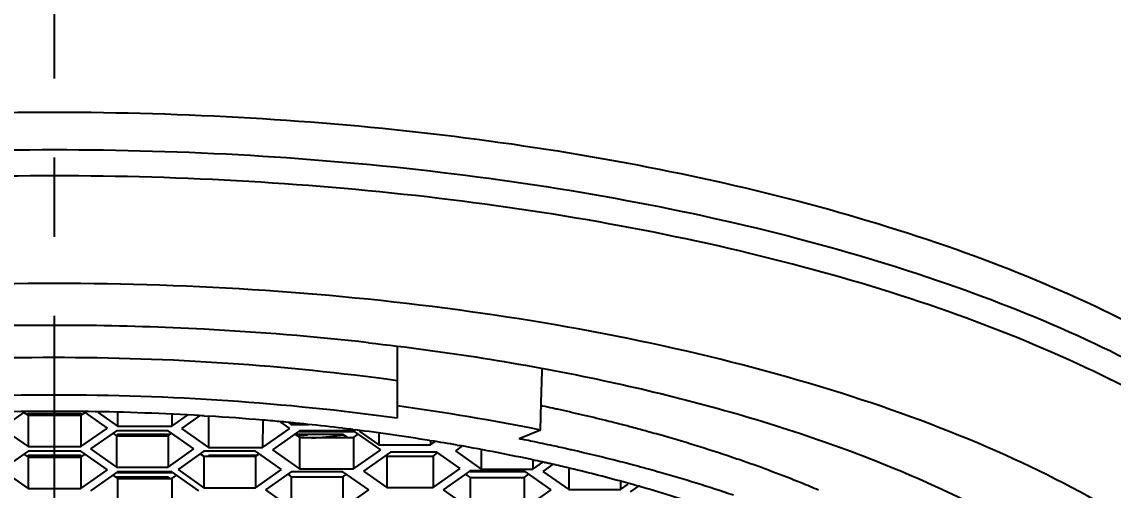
# Model space of a CAD drawing. Header units: millimetres. Extents: x 1297 to 1609, y 176 to 453.
# Drawn here: x 1542.44 to 1551.97, y 344.68 to 348.77 of the extents above; entities that cross this region are included whole.
import ezdxf

# ---------------------------------------------------------------- set-up
doc = ezdxf.new("R2010")
doc.units = ezdxf.units.MM
doc.header["$LTSCALE"] = 30.734
doc.header["$PDMODE"] = 3
doc.header["$PDSIZE"] = 8
doc.linetypes.add('CENTER', pattern=[0.6, 0.375, -0.075, 0.075, -0.075])
doc.layers.get('0').update_dxf_attribs({"linetype": 'CONTINUOUS'})
doc.layers.get('Defpoints').update_dxf_attribs({"linetype": 'CONTINUOUS'})
doc.layers.add('02___PRT_ALL_AXES', color=7, linetype='CONTINUOUS')
doc.layers.add('标注', color=1, linetype='CONTINUOUS')
doc.styles.get("Standard").update_dxf_attribs({"font": ''})
doc.styles.get('Standard').set_extended_font_data('stsong')
doc.dimstyles.new('ISO-25', dxfattribs={"dimscale": 0.9, "dimtxt": 2.5, "dimasz": 2.5, "dimexe": 1.25, "dimexo": 0.625, "dimgap": 3, "dimtad": 1, "dimdsep": 46, "dimtxsty": 'Standard', "dimcen": 2.5, "dimclrd": 1, "dimclre": 1, "dimclrt": 3, "dimadec": 0, "dimazin": 0, "dimtfac": 1, "dimtmove": 0, "dimatfit": 3, "dimfxl": 0, "dimarcsym": 0})

# ---------------------------------------------------------------- blocks, each defined once
blk = doc.blocks.new('A$C6B710093')
at = {"layer": '标注', "linetype": 'CENTER', "ltscale": 0.3}
blk.add_line((27.4995, 74.2344), (27.4995, 224.9103), dxfattribs=at)
blk = doc.blocks.new('*D6')
at = {"layer": 'Defpoints', "color": 0, "transparency": 16777216}
for p in [(1542.7221, 413.3618), (1569.0221, 290.318), (1608.0766, 290.318)]:
    blk.add_point(p, dxfattribs=at)
at = {"layer": '标注', "color": 1, "lineweight": -2, "transparency": 16777216}
for p, q in [((1543.2846, 413.3618), (1609.2016, 413.3618)), ((1608.0766, 406.1618), (1608.0766, 297.518)), ((1569.5846, 290.318), (1609.2016, 290.318))]:
    blk.add_line(p, q, dxfattribs=at)
at = {"layer": '标注', "color": 1, "transparency": 16777216}
for points in [[(1606.8766, 406.1618), (1609.2766, 406.1618), (1608.0766, 413.3618)], [(1606.8766, 297.518), (1609.2766, 297.518), (1608.0766, 290.318)]]:
    blk.add_solid(points, dxfattribs=at)
at = {"layer": '标注', "color": 3, "lineweight": 9, "transparency": 16777216, "insert": (1601.6893, 351.8399), "char_height": 7.2, "attachment_point": 5, "rotation": 90}
blk.add_mtext('123', dxfattribs=at)

msp = doc.modelspace()

# ---------------------------------------------------------------- linework, layer by layer
at = {"color": 7, "linetype": 'Continuous'}
for p, q in [((1545.7156, 345.9313), (1545.7156, 345.304)), ((1546.9751, 345.4427), (1546.9826, 345.7166)), ((1546.9826, 345.7166), (1546.9833, 345.7403)), ((1546.9684, 345.2007), (1546.9751, 345.4427)), ((1546.9869, 345.4102), (1546.9796, 345.4117)), ((1547.0926, 345.3875), (1547.0753, 345.3912)), ((1542.4573, 345.3574), (1542.2601, 345.2186)), ((1542.4548, 345.3556), (1542.4911, 345.3301)), ((1542.4911, 345.343), (1542.485, 345.3387)), ((1542.953, 345.343), (1542.4911, 345.343)), ((1542.4911, 345.3301), (1542.953, 345.3301)), ((1542.4911, 345.3301), (1542.4911, 345.0562)), ((1542.953, 345.3301), (1542.9892, 345.3556)), ((1542.959, 345.3387), (1542.953, 345.343)), ((1542.953, 345.3301), (1542.953, 345.0562)), ((1543.1839, 345.2186), (1542.9868, 345.3574)), ((1543.1039, 345.3544), (1543.2737, 345.2349)), ((1543.2738, 345.35), (1543.2737, 345.2349)), ((1543.746, 345.3379), (1543.746, 345.2349)), ((1543.746, 345.2349), (1543.884, 345.332)), ((1543.988, 345.3239), (1543.8326, 345.2145)), ((1544.0688, 345.3176), (1544.0687, 345.0484)), ((1544.5411, 345.281), (1544.5409, 345.0484)), ((1542.2601, 345.2186), (1542.4911, 345.0562)), ((1542.953, 345.0562), (1543.1839, 345.2186)), ((1543.2634, 345.1942), (1543.0376, 345.0354)), ((1543.7149, 345.1942), (1543.2634, 345.1942)), ((1543.2737, 345.2349), (1543.746, 345.2349)), ((1543.9407, 345.0354), (1543.7149, 345.1942)), ((1543.8326, 345.2145), (1544.0687, 345.0484)), ((1544.5409, 345.0484), (1544.777, 345.2145)), ((1544.8636, 345.1942), (1544.6275, 345.0281)), ((1544.777, 345.2145), (1544.7001, 345.2687)), ((1544.7717, 345.2631), (1544.7911, 345.2494)), ((1544.7912, 345.2616), (1544.7911, 345.2494)), ((1544.7911, 345.2494), (1544.9427, 345.2494)), ((1544.8614, 345.191), (1544.8636, 345.1894)), ((1545.3359, 345.1942), (1544.8636, 345.1942)), ((1544.8637, 345.1942), (1544.8636, 345.1894)), ((1544.8636, 345.1894), (1545.3359, 345.1894)), ((1545.572, 345.0281), (1545.3359, 345.1942)), ((1545.3359, 345.1942), (1545.3359, 345.1894)), ((1545.3359, 345.1894), (1545.3382, 345.191)), ((1545.3831, 345.1912), (1545.555, 345.0703)), ((1546.9684, 345.2007), (1546.7818, 345.1248)), ((1547.8415, 345.2052), (1547.8158, 345.2121)), ((1547.9226, 345.183), (1547.9, 345.1892)), ((1543.2324, 345.1724), (1543.2635, 345.1506)), ((1543.2737, 345.1634), (1543.2609, 345.1543)), ((1543.2635, 345.1506), (1543.2634, 344.8765)), ((1543.2635, 345.1506), (1543.715, 345.1506)), ((1543.7332, 345.1634), (1543.2737, 345.1634)), ((1543.715, 345.1506), (1543.7149, 344.8765)), ((1543.715, 345.1506), (1543.746, 345.1723)), ((1544.8223, 345.1652), (1544.8638, 345.136)), ((1545.2427, 345.1634), (1544.8249, 345.1634)), ((1544.8629, 345.1529), (1544.8411, 345.1508)), ((1544.8696, 345.1536), (1544.8629, 345.1529)), ((1544.8638, 345.136), (1544.8636, 344.862)), ((1544.8638, 345.136), (1545.336, 345.136)), ((1545.2191, 345.1556), (1545.243, 345.1583)), ((1545.2816, 345.136), (1545.2427, 345.1634)), ((1545.243, 345.1583), (1545.2477, 345.1589)), ((1545.266, 345.136), (1545.2738, 345.1415)), ((1545.336, 345.136), (1545.3359, 344.862)), ((1545.336, 345.136), (1545.3753, 345.1636)), ((1545.5551, 345.1685), (1545.555, 345.0703)), ((1546.0066, 345.1083), (1546.0066, 345.0703)), ((1546.0066, 345.0703), (1546.0491, 345.1002)), ((1542.4911, 345.0155), (1542.2601, 344.853)), ((1542.4548, 344.99), (1542.4911, 344.9645)), ((1542.4911, 345.0562), (1542.953, 345.0562)), ((1542.953, 345.0155), (1542.4911, 345.0155)), ((1543.1839, 344.853), (1542.953, 345.0155)), ((1542.953, 344.9645), (1542.9892, 344.99)), ((1543.0376, 345.0354), (1543.2634, 344.8765)), ((1543.7149, 344.8765), (1543.9407, 345.0354)), ((1544.0273, 345.0151), (1543.8015, 344.8562)), ((1543.9963, 344.9933), (1544.0274, 344.9714)), ((1544.4788, 345.0151), (1544.0273, 345.0151)), ((1544.0687, 345.0484), (1544.5409, 345.0484)), ((1544.7045, 344.8562), (1544.4788, 345.0151)), ((1544.4789, 344.9714), (1544.5099, 344.9932)), ((1544.6275, 345.0281), (1544.8636, 344.862)), ((1545.3359, 344.862), (1545.572, 345.0281)), ((1545.6586, 345.0078), (1545.4225, 344.8416)), ((1545.555, 345.0703), (1546.0066, 345.0703)), ((1546.0637, 345.0078), (1545.6586, 345.0078)), ((1546.0302, 344.9732), (1546.0689, 345.0004)), ((1546.2662, 344.8653), (1546.0637, 345.0078)), ((1546.2785, 345.0563), (1546.2254, 345.0189)), ((1546.2254, 345.0189), (1546.4512, 344.8601)), ((1546.4513, 345.0232), (1546.4512, 344.8601)), ((1547.2401, 345.0272), (1547.2302, 345.0294)), ((1542.4911, 344.9774), (1542.485, 344.9731)), ((1542.953, 344.9774), (1542.4911, 344.9774)), ((1542.4911, 344.9645), (1542.953, 344.9645)), ((1542.4911, 344.9645), (1542.4911, 344.6905)), ((1542.959, 344.9731), (1542.953, 344.9774)), ((1542.953, 344.9645), (1542.953, 344.6905)), ((1544.0274, 344.9714), (1544.0273, 344.6974)), ((1544.0274, 344.9714), (1544.4789, 344.9714)), ((1544.07, 344.9778), (1544.0609, 344.9714)), ((1544.4881, 344.9778), (1544.07, 344.9778)), ((1544.4789, 344.9714), (1544.4788, 344.6974)), ((1545.6173, 344.9787), (1545.6252, 344.9732)), ((1545.6252, 344.9732), (1545.625, 344.6991)), ((1545.6252, 344.9732), (1546.0302, 344.9732)), ((1546.0302, 344.9732), (1546.0301, 344.6991)), ((1546.9028, 344.9368), (1546.9027, 344.8601)), ((1546.9027, 344.8601), (1546.9885, 344.9204)), ((1547.0744, 344.8996), (1546.9893, 344.8398)), ((1547.6648, 344.9243), (1547.6553, 344.9267)), ((1548.7383, 344.9294), (1548.7347, 344.9307)), ((1542.2601, 344.853), (1542.4911, 344.6905)), ((1542.953, 344.6905), (1543.1839, 344.853)), ((1543.2737, 344.8359), (1543.0376, 344.6698)), ((1543.2324, 344.8068), (1543.2739, 344.7777)), ((1543.2634, 344.8765), (1543.7149, 344.8765)), ((1543.2715, 344.8327), (1543.2737, 344.8311)), ((1543.746, 344.8359), (1543.2737, 344.8359)), ((1543.2737, 344.8359), (1543.2737, 344.8311)), ((1543.2737, 344.8311), (1543.746, 344.8311)), ((1543.9821, 344.6698), (1543.746, 344.8359)), ((1543.746, 344.8359), (1543.746, 344.8311)), ((1543.746, 344.8311), (1543.7482, 344.8327)), ((1543.7461, 344.7777), (1543.7874, 344.8067)), ((1543.8015, 344.8562), (1544.0273, 344.6974)), ((1544.4788, 344.6974), (1544.7045, 344.8562)), ((1544.7911, 344.8359), (1544.5654, 344.6771)), ((1544.7602, 344.8141), (1544.7913, 344.7922)), ((1544.777, 344.8108), (1544.7662, 344.8184)), ((1544.771, 344.8065), (1544.777, 344.8108)), ((1545.2427, 344.8359), (1544.7911, 344.8359)), ((1544.8636, 344.862), (1545.3359, 344.862)), ((1545.4684, 344.6771), (1545.2427, 344.8359)), ((1545.2428, 344.7922), (1545.2738, 344.814)), ((1545.4225, 344.8416), (1545.625, 344.6991)), ((1546.0301, 344.6991), (1546.2662, 344.8653)), ((1546.3528, 344.845), (1546.1167, 344.6788)), ((1546.3115, 344.8159), (1546.3529, 344.7867)), ((1546.3505, 344.8417), (1546.3528, 344.8401)), ((1546.825, 344.845), (1546.3528, 344.845)), ((1546.3528, 344.845), (1546.3528, 344.8401)), ((1546.3528, 344.8401), (1546.825, 344.8401)), ((1546.4512, 344.8601), (1546.9027, 344.8601)), ((1547.0612, 344.6788), (1546.825, 344.845)), ((1546.825, 344.845), (1546.825, 344.8401)), ((1546.825, 344.8401), (1546.8273, 344.8417)), ((1546.8252, 344.7867), (1546.8665, 344.8158)), ((1546.9893, 344.8398), (1547.2151, 344.6809)), ((1547.2152, 344.8633), (1547.2151, 344.6809)), ((1548.002, 344.8333), (1547.9891, 344.837)), ((1543.2634, 344.7905), (1543.2595, 344.7878)), ((1543.7149, 344.7905), (1543.2634, 344.7905)), ((1543.2739, 344.7777), (1543.2737, 344.5036)), ((1543.2739, 344.7777), (1543.7461, 344.7777)), ((1543.7331, 344.7777), (1543.7149, 344.7905)), ((1543.7461, 344.7777), (1543.746, 344.5036)), ((1544.7913, 344.7922), (1544.7911, 344.5182)), ((1544.7913, 344.7922), (1545.2428, 344.7922)), ((1545.2428, 344.7922), (1545.2427, 344.5182)), ((1546.3529, 344.7867), (1546.3528, 344.5127)), ((1546.3529, 344.7867), (1546.8252, 344.7867)), ((1546.8252, 344.7867), (1546.825, 344.5127)), ((1547.6666, 344.7468), (1547.6666, 344.6809)), ((1547.6666, 344.6809), (1547.7351, 344.7291)), ((1547.8196, 344.7073), (1547.7532, 344.6606)), ((1542.4911, 344.6905), (1542.953, 344.6905)), ((1544.0273, 344.6974), (1544.4788, 344.6974)), ((1544.5654, 344.6771), (1544.7911, 344.5182)), ((1545.2427, 344.5182), (1545.4684, 344.6771)), ((1545.625, 344.6991), (1546.0301, 344.6991)), ((1546.1167, 344.6788), (1546.3528, 344.5127)), ((1546.825, 344.5127), (1547.0612, 344.6788)), ((1547.2151, 344.6809), (1547.6666, 344.6809))]:
    msp.add_line(p, q, dxfattribs=at)
for centre, radius, start, end in [((1542.7188, 320.9923), 25.1234, 90.52227, 92.94584), ((1542.7221, 320.86), 25.2558, 90.00009, 90.52698), ((1542.722, 320.8557), 25.2601, 89.47311, 89.99991), ((1542.7231, 320.9183), 25.1974, 87.03031, 89.47424), ((1542.775, 321.9051), 24.2093, 83.61658, 87.03204), ((1543.1227, 326.1588), 19.4264, 78.58195, 82.32955), ((1543.5023, 328.9229), 16.8515, 77.75866, 78.06615), ((1543.5478, 329.1327), 16.6368, 77.52162, 77.69782), ((1543.7088, 329.8423), 15.9092, 75.97154, 77.53536), ((1543.8571, 330.4408), 15.2925, 75.63914, 75.96711), ((1543.9253, 330.707), 15.0178, 75.24972, 75.63934), ((1543.9896, 330.9517), 14.7647, 74.98083, 75.24939), ((1544.0591, 331.2097), 14.4976, 74.63696, 74.87654), ((1544.1292, 331.464), 14.2338, 74.21165, 74.5437), ((1542.8135, 366.0203), 20.9677, 275.62734, 275.80201), ((1542.8378, 365.9497), 20.93, 275.85071, 276.53277), ((1543.3945, 328.0748), 17.3831, 78.61239, 78.76334), ((1543.4205, 328.204), 17.2514, 78.37077, 78.61251), ((1543.4582, 328.3867), 17.0648, 78.06616, 78.37089), ((1544.4831, 332.6715), 12.9756, 71.3339, 74.26432), ((1543.5036, 328.6018), 16.845, 77.74041, 78.06622), ((1543.5446, 328.7905), 16.6519, 77.52168, 77.74021), ((1543.586, 328.9774), 16.4605, 77.20933, 77.52187), ((1543.7701, 329.7691), 15.6477, 75.62341, 77.18771), ((1543.9309, 330.4009), 14.9957, 75.24954, 75.58155), ((1543.9999, 330.663), 14.7246, 74.87692, 75.24968), ((1544.7575, 333.4964), 12.1062, 71.15443, 71.315), ((1544.8098, 333.6492), 11.9447, 70.81655, 71.15482), ((1545.1772, 334.6747), 10.8554, 67.98572, 70.84944), ((1544.0595, 330.8839), 14.4959, 74.63215, 74.87655), ((1544.1159, 331.0886), 14.2835, 74.26621, 74.63245), ((1544.4928, 332.3757), 12.9425, 71.2484, 74.26759), ((1545.5396, 335.5766), 9.8835, 67.01636, 67.97351)]:
    msp.add_arc(centre, radius, start, end, dxfattribs=at)
at = {"color": 9, "linetype": 'Continuous'}
for points, knots in [([(1531.7902, 345.1112), (1532.0439, 345.3391), (1532.6363, 345.7732), (1533.6666, 346.3258), (1534.8783, 346.8138), (1536.2477, 347.2273), (1537.7479, 347.5581), (1539.3488, 347.7994), (1541.0181, 347.9463), (1542.1509, 347.979), (1542.722, 347.979)], [0, 0, 0, 0, 0.088939, 0.190515, 0.304284, 0.429071, 0.563196, 0.704618, 0.851036, 1, 1, 1, 1]), ([(1542.722, 347.979), (1543.2932, 347.979), (1544.426, 347.9463), (1546.0953, 347.7994), (1547.6963, 347.5581), (1549.1965, 347.2272), (1550.5659, 346.8137), (1551.7777, 346.3257), (1552.8079, 345.7731), (1553.4002, 345.3391), (1553.6538, 345.1112)], [0, 0, 0, 0, 0.14897, 0.29539, 0.436817, 0.570947, 0.695737, 0.809507, 0.911077, 1, 1, 1, 1]), ([(1531.7902, 344.7838), (1532.0439, 345.0117), (1532.6363, 345.4458), (1533.6666, 345.9984), (1534.8783, 346.4864), (1536.2477, 346.8998), (1537.7479, 347.2307), (1539.3488, 347.472), (1541.0181, 347.6188), (1542.1509, 347.6516), (1542.722, 347.6516)], [0, 0, 0, 0, 0.088939, 0.190515, 0.304284, 0.429071, 0.563196, 0.704618, 0.851036, 1, 1, 1, 1]), ([(1542.722, 347.6516), (1543.2932, 347.6516), (1544.426, 347.6188), (1546.0953, 347.472), (1547.6963, 347.2306), (1549.1965, 346.8998), (1550.5659, 346.4863), (1551.7777, 345.9983), (1552.8079, 345.4457), (1553.4002, 345.0117), (1553.6538, 344.7838)], [0, 0, 0, 0, 0.14897, 0.29539, 0.436817, 0.570947, 0.695737, 0.809507, 0.911077, 1, 1, 1, 1]), ([(1553.5649, 344.5832), (1553.3126, 344.8089), (1552.7238, 345.2386), (1551.7008, 345.7857), (1550.4983, 346.2687), (1549.1401, 346.678), (1547.6526, 347.0055), (1546.0657, 347.2443), (1544.4111, 347.3896), (1542.7223, 347.4384), (1541.0336, 347.3897), (1539.379, 347.2444), (1537.792, 347.0056), (1536.3044, 346.6782), (1534.9462, 346.2689), (1533.7437, 345.7859), (1532.7206, 345.2388), (1532.1317, 344.8091), (1531.8794, 344.5834)], [0, 0, 0, 0, 0.04452, 0.095344, 0.152249, 0.214645, 0.281695, 0.35238, 0.425554, 0.499994, 0.574434, 0.647609, 0.718295, 0.785346, 0.847744, 0.904651, 0.955478, 1, 1, 1, 1])]:
    msp.add_open_spline(points, degree=3, knots=knots, dxfattribs=at)
at = {"color": 7, "linetype": 'Continuous'}
for points, knots in [([(1553.5776, 343.0474), (1553.4132, 343.3107), (1553.0862, 343.6812), (1552.5628, 344.1123), (1551.9035, 344.5584), (1550.9175, 345.0611), (1549.5584, 345.5605), (1548.0166, 345.9639), (1546.3329, 346.2602), (1544.5521, 346.4414), (1542.722, 346.5023), (1540.8919, 346.4414), (1539.1111, 346.2602), (1537.4274, 345.9639), (1535.8856, 345.5605), (1534.5265, 345.0611), (1533.5405, 344.5584), (1532.8812, 344.1123), (1532.3578, 343.6812), (1532.0308, 343.3107), (1531.8664, 343.0474)], [0, 0, 0, 0, 0.039678, 0.062211, 0.086653, 0.141263, 0.203161, 0.271404, 0.344685, 0.421452, 0.5, 0.578548, 0.655315, 0.728596, 0.79684, 0.858737, 0.913347, 0.937789, 0.960322, 1, 1, 1, 1]), ([(1545.4666, 345.9643), (1546.1336, 345.8893), (1547.4073, 345.6902), (1548.9285, 345.2935), (1550.0168, 344.8946), (1550.7305, 344.5728), (1551.3588, 344.2228), (1551.7347, 343.9602), (1551.9046, 343.8241)], [0, 0, 0, 0, 0.293517, 0.562838, 0.685863, 0.800025, 0.904807, 1, 1, 1, 1]), ([(1545.7156, 345.6315), (1545.2245, 345.6998), (1544.2257, 345.801), (1542.7153, 345.8508), (1541.2051, 345.8001), (1540.2065, 345.6983), (1539.7156, 345.6297)], [0, 0, 0, 0, 0.247182, 0.500051, 0.752894, 1, 1, 1, 1]), ([(1545.7156, 345.304), (1545.2245, 345.3723), (1544.2257, 345.4736), (1542.7153, 345.5234), (1541.2051, 345.4727), (1540.2065, 345.3708), (1539.7156, 345.3022)], [0, 0, 0, 0, 0.247182, 0.500051, 0.752894, 1, 1, 1, 1])]:
    msp.add_open_spline(points, degree=3, knots=knots, dxfattribs=at)
at = {"layer": '02___PRT_ALL_AXES', "color": 7, "linetype": 'Continuous'}
for p, q in [((1544.0306, 345.3248), (1544.0656, 345.3226)), ((1544.0656, 345.3226), (1544.0702, 345.3224)), ((1544.7827, 345.2658), (1544.7939, 345.2647)), ((1545.2416, 345.216), (1545.2528, 345.2147)), ((1545.3301, 345.2052), (1545.3412, 345.2038)), ((1545.3412, 345.2038), (1545.3489, 345.2029)), ((1545.9983, 345.1099), (1546.014, 345.1074)), ((1546.2392, 345.0695), (1546.2567, 345.0664)), ((1547.0044, 344.9175), (1547.0096, 344.9164))]:
    msp.add_line(p, q, dxfattribs=at)
for centre, radius, start, end in [((1542.7203, 323.6204), 21.7437, 90.60671, 93.18131), ((1542.7221, 323.5171), 21.847, 90.00008, 90.60843), ((1542.722, 323.5171), 21.847, 89.39157, 89.99992), ((1542.7238, 323.6235), 21.7406, 86.78511, 89.39335), ((1542.7443, 324.0497), 21.314, 86.54017, 86.77594), ((1542.7605, 324.3038), 21.0593, 85.14943, 86.43425), ((1542.7899, 324.6667), 20.6953, 84.9028, 85.14564), ((1542.8045, 324.8299), 20.5314, 84.47103, 84.90307), ((1542.8271, 325.0627), 20.2975, 84.03816, 84.43939), ((1542.8576, 325.3527), 20.0059, 83.15614, 84.0386), ((1542.8991, 325.7055), 19.6507, 82.89391, 83.12069), ((1542.9767, 326.3096), 19.0415, 80.86936, 82.84343), ((1543.1329, 327.3137), 18.0254, 80.07692, 80.80284), ((1543.3037, 328.2749), 17.0491, 77.75507, 80.02576), ((1543.5284, 329.347), 15.9538, 77.41555, 77.7271), ((1543.5683, 329.5263), 15.7702, 77.2431, 77.39573), ((1543.6229, 329.7658), 15.5245, 76.68365, 77.24419), ((1543.8017, 330.5143), 14.7549, 74.71844, 76.69007), ((1544.0472, 331.4341), 13.8029, 74.33149, 74.69487), ((1544.1104, 331.6598), 13.5686, 74.02842, 74.33132), ((1544.3572, 332.5088), 12.6844, 71.22425, 74.04471)]:
    msp.add_arc(centre, radius, start, end, dxfattribs=at)

# ---------------------------------------------------------------- block references
msp.add_blockref('A$C6B710093', (1515.2226, 196.5888))

# ---------------------------------------------------------------- dimensions: what is measured, and where the dimension line sits
at = {"layer": '标注', "lineweight": 9}
dim = msp.add_linear_dim(base=(1608.0766, 290.318), p1=(1542.7221, 413.3618), p2=(1569.0221, 290.318), angle=90, dimstyle='ISO-25', override={"dimtxt": 8, "dimasz": 8, "dimdec": 0}, dxfattribs=at)
dim.commit()
dim.dimension.update_dxf_attribs({"geometry": '*D6', "text_midpoint": (1601.6893, 351.8399)})

doc.saveas('drawing.dxf')
